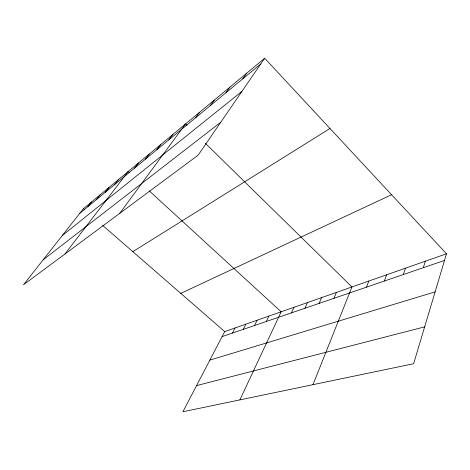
<?xml version="1.0" encoding="UTF-8"?>
<svg xmlns="http://www.w3.org/2000/svg" width="470" height="470" viewBox="0 0 470 470"><rect width="100%" height="100%" fill="white"/><g stroke="black" fill="none" stroke-linecap="round" stroke-linejoin="round"><path stroke-width="0.7" d="M446.5 253.794L413.623 363.715L182.924 411.749L224.707 331.597L446.5 253.794L264.686 58.251L83.443 208.68L23.5 284.773L198.164 155.147L264.686 58.251M423.282 267.712L425.379 261.203M403.266 274.568L405.457 268.188M384.366 281.042L386.634 274.791M366.482 287.17L368.821 281.042M312.979 384.672L351.942 286.964L205.396 143.332M333.941 298.315L336.385 292.422M319.095 303.403L321.58 297.616M304.948 308.244L307.468 302.562M291.465 312.867L294.009 307.286M239.888 399.888L281.16 311.792L149.278 190.914M266.284 321.492L268.869 316.104M254.517 325.522L257.113 320.223M243.243 329.382L245.857 324.177M232.439 333.083L235.059 327.96M242.784 78.825L246.768 73.12M226 92.678L230 87.038M210.266 105.662L214.273 100.092M195.485 117.864L199.492 112.359M119.727 213.357L185.574 123.91L187.148 125.449M168.842 139.854L172.825 134.49M156.792 149.795L160.763 144.507M145.383 159.218L149.325 153.996M134.555 168.154L138.474 163.002M64.966 254L128.163 171.562L129.227 172.537M114.486 184.716L118.352 179.704M105.168 192.406L109.005 187.465M96.285 199.738L100.087 194.862M87.808 206.735L91.579 201.93M79.706 213.421L260.733 64.014M62.234 235.599L241.921 91.415M43.158 259.816L220.73 122.271M132.84 251.662L329.987 128.48M180.786 293.38L391.575 194.721M222.081 336.632L444.508 260.445M209.843 360.108L435.108 291.876M196.548 385.612L424.639 326.879M83.443 208.68L84.541 209.632M102.56 225.312L224.707 331.597"/></g></svg>
